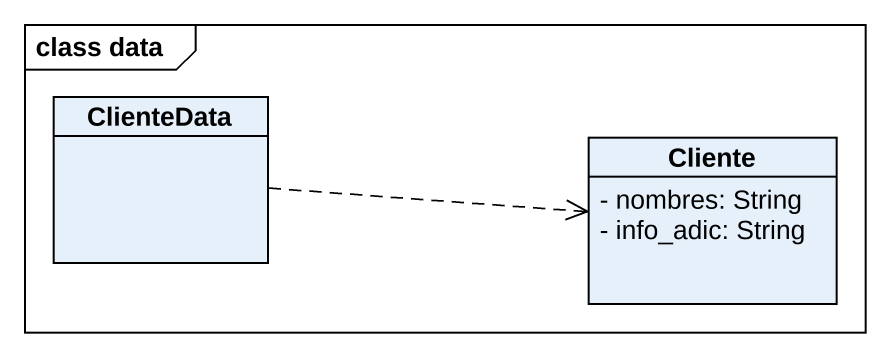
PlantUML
@startuml
mainframe class data
hide circle
hide empty members
skinparam classAttributeIconSize 0
class ClienteData
class Cliente {
  - nombres: String
  - info_adic: String
}
ClienteData .right.> Cliente
@enduml
